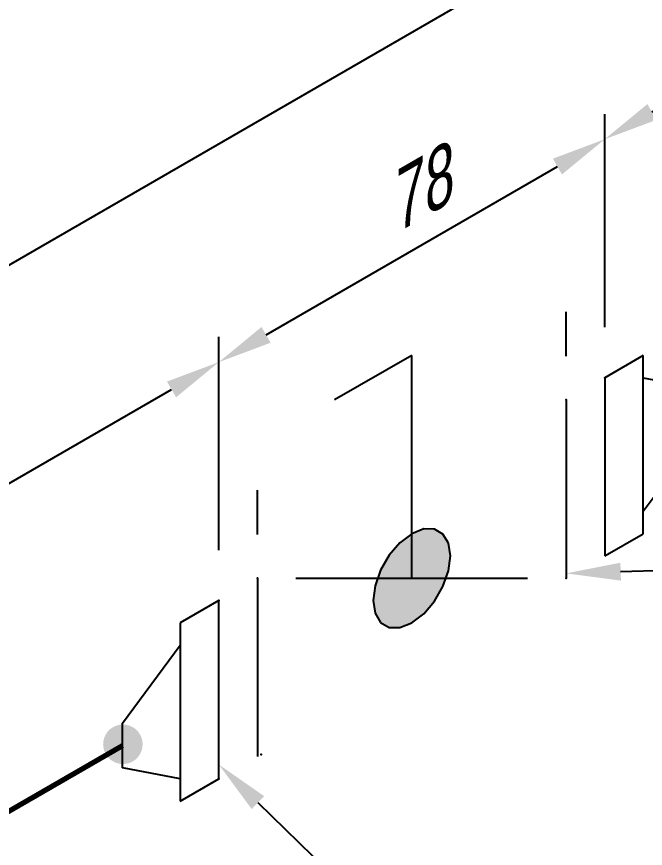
# Model space of a CAD drawing. Header units: millimetres. Extents: x 0 to 594, y 0 to 420.
# Drawn here: x 153.29 to 182.1, y 309.63 to 347.71 of the extents above; entities that cross this region are included whole.
import ezdxf
from ezdxf import colors
from ezdxf.entities.mleader import LeaderData, LeaderLine
from ezdxf.math import Vec2, Vec3

# ---------------------------------------------------------------- set-up
doc = ezdxf.new("R2010")
doc.units = ezdxf.units.MM
doc.header["$LTSCALE"] = 0.25
for name, color, linetype in [('밸브', 4, 'Continuous'), ('용접', 1, 'Continuous'), ('주석', 7, 'Continuous'), ('치수', 1, 'Continuous')]:
    doc.layers.add(name, color=color, linetype=linetype)
doc.layers.add('파이프', color=3, linetype='Continuous', lineweight=70)
doc.styles.add('AdskIsoMetric', font='arial.ttf', dxfattribs={"width": 0.8, "height": 2.5})
doc.styles.add('AdskIsoMetric30', font='arial.ttf', dxfattribs={"width": 0.8, "oblique": 29.99999999969641, "height": 2.5})
doc.styles.get("Standard").update_dxf_attribs({"font": 'arial.ttf'})
doc.dimstyles.new('AdskIsoMetric', dxfattribs={"dimtxt": 2.5, "dimasz": 2.5, "dimexe": 1, "dimexo": 2, "dimgap": 0.8, "dimtad": 1, "dimdec": 0, "dimrnd": 1, "dimzin": 0, "dimdsep": 46, "dimtxsty": 'AdskIsoMetric', "dimcen": 0, "dimclrt": 7, "dimadec": 0, "dimazin": 0, "dimtfac": 1, "dimtdec": 0, "dimtmove": 1, "dimatfit": 3, "dimfxl": 0, "dimfrac": 2, "dimtolj": 1, "dimtzin": 0, "dimarcsym": 0})

# ---------------------------------------------------------------- blocks, each defined once
blk = doc.blocks.new('플랜지WN-1-IsoLeft')
at = {"color": 0, "linetype": 'ByBlock', "lineweight": -2, "extrusion": (0, 0.816496580927726, 0.5773502691896257)}
for p, q in [((0.1988737822087165, 0.08930431353897009), (-0.1546796083845573, -0.1148198316929615)), ((-0.1546796083845574, 0.03827327723098715), (-0.06629126073623892, 0.08930431353897006)), ((-0.06629126073623892, 0.08930431353897006), (0.1546796083845573, 0.06378879538497864)), ((0.2872621298570351, 0.03827327723098715), (0.1988737822087165, 0.08930431353897009)), ((-0.1104854345603981, -0.08930431353897006), (-0.1546796083845574, 0.03827327723098715)), ((-0.06629126073623881, -0.1658508680009444), (0.2872621298570351, 0.03827327723098715)), ((-0.1546796083845573, -0.1148198316929615), (-0.06629126073623881, -0.1658508680009444))]:
    blk.add_line(p, q, dxfattribs=at)
blk = doc.blocks.new('개스킷-1-IsoLeft')
at = {"color": 0, "linetype": 'ByBlock', "lineweight": -2}
for p in [(0.1238409420259958, 0.132624544016526), (0.2209708691207962, 0.07654655446197435), (-0.2209708691207961, -0.07654655446197436), (-0.1325825214724777, -0.1275775907699572)]:
    blk.add_point(p, dxfattribs=at)
blk = doc.blocks.new('버터플라이 밸브-1-IsoLeft')
blk.add_hatch(color=256).paths.add_polyline_path([(-0.08838834764831849, 0.05103103630798288), (-0.0888574796457721, 0.05065823846811118), (-0.08932661164322574, 0.0502854406282395), (-0.08979574364067935, 0.04991264278836779), (-0.09026487563813299, 0.04953984494849611), (-0.0907340076355866, 0.04916704710862442), (-0.09120313963304022, 0.04879424926875273), (-0.09167227163049385, 0.04842145142888103), (-0.09214140362794747, 0.04804865358900934), (-0.0926105356254011, 0.04767585574913764), (-0.09307966762285472, 0.04730305790926596), (-0.09354879962030835, 0.04693026006939428), (-0.09401793161776198, 0.04655746222952258), (-0.09448706361521558, 0.04618466438965088), (-0.09495619561266921, 0.0458118665497792), (-0.09542532761012283, 0.04543906870990751), (-0.09589445960757646, 0.04506627087003582), (-0.09636359160503008, 0.04469347303016413), (-0.09683272360248371, 0.04432067519029243), (-0.09730185559993733, 0.04394787735042074), (-0.09777098759739095, 0.04357507951054905), (-0.09824011959484458, 0.04320228167067736), (-0.09870925159229821, 0.04282948383080566), (-0.09917838358975181, 0.04245668599093397), (-0.09964751558720544, 0.04208388815106228), (-0.1001166475846591, 0.04171109031119059), (-0.1005857795821127, 0.0413382924713189), (-0.1010549115795663, 0.04096549463144721), (-0.1015240435770199, 0.04059269679157551), (-0.1019931755744736, 0.04021989895170382), (-0.1024623075719272, 0.03984710111183212), (-0.1029314395693808, 0.03947430327196044), (-0.1034005715668344, 0.03910150543208874), (-0.1038697035642881, 0.03872870759221705), (-0.1043388355617417, 0.03835590975234536), (-0.1048079675591953, 0.03798311191247367), (-0.1052770995566489, 0.03761031407260199), (-0.1057462315541026, 0.03723751623273029), (-0.1062153635515562, 0.0368647183928586), (-0.1066844955490098, 0.0364919205529869), (-0.1071536275464634, 0.03611912271311521), (-0.1076227595439171, 0.03574632487324352), (-0.1080918915413707, 0.03537352703337183), (-0.1085610235388243, 0.03500072919350014), (-0.1090301555362779, 0.03462793135362845), (-0.1094992875337315, 0.03425513351375675), (-0.1099684195311852, 0.03388233567388506), (-0.1104375515286388, 0.03350953783401336), (-0.1109066835260924, 0.03313673999414168), (-0.111375815523546, 0.03276394215426998), (-0.111375815523546, 0.03276394215427), (-0.111622452810298, 0.03232569200954385), (-0.11186909009705, 0.03188744186481772), (-0.1121157273838019, 0.03144919172009157), (-0.1123623646705539, 0.03101094157536543), (-0.1126090019573058, 0.03057269143063929), (-0.1128556392440578, 0.03013444128591315), (-0.1131022765308098, 0.029696191141187), (-0.1133489138175617, 0.02925794099646086), (-0.1135955511043137, 0.02881969085173472), (-0.1138421883910657, 0.02838144070700858), (-0.1140888256778176, 0.02794319056228244), (-0.1143354629645696, 0.02750494041755629), (-0.1145821002513215, 0.02706669027283016), (-0.1148287375380735, 0.02662844012810401), (-0.1150753748248255, 0.02619018998337786), (-0.1153220121115774, 0.02575193983865172), (-0.1155686493983294, 0.02531368969392558), (-0.1158152866850814, 0.02487543954919944), (-0.1160619239718333, 0.02443718940447329), (-0.1163085612585853, 0.02399893925974715), (-0.1165551985453373, 0.02356068911502101), (-0.1168018358320892, 0.02312243897029487), (-0.1170484731188412, 0.02268418882556873), (-0.1172951104055932, 0.02224593868084259), (-0.1175417476923451, 0.02180768853611644), (-0.1177883849790971, 0.02136943839139031), (-0.1180350222658491, 0.02093118824666415), (-0.118281659552601, 0.02049293810193802), (-0.118528296839353, 0.02005468795721187), (-0.1187749341261049, 0.01961643781248573), (-0.1190215714128569, 0.01917818766775958), (-0.1192682086996089, 0.01873993752303345), (-0.1195148459863608, 0.01830168737830729), (-0.1197614832731128, 0.01786343723358116), (-0.1200081205598648, 0.01742518708885502), (-0.1202547578466167, 0.01698693694412888), (-0.1205013951333687, 0.01654868679940273), (-0.1207480324201207, 0.01611043665467658), (-0.1209946697068726, 0.01567218650995045), (-0.1212413069936246, 0.0152339363652243), (-0.1214879442803765, 0.01479568622049816), (-0.1217345815671285, 0.01435743607577202), (-0.1219812188538805, 0.01391918593104587), (-0.1222278561406324, 0.01348093578631974), (-0.1224744934273844, 0.0130426856415936), (-0.1227211307141364, 0.01260443549686746), (-0.1229677680008883, 0.01216618535214131), (-0.1232144052876403, 0.01172793520741516), (-0.1234610425743923, 0.01128968506268903), (-0.1234610425743923, 0.01128968506268904), (-0.1234610425743923, 0.01082888159074255), (-0.1234610425743923, 0.01036807811879605), (-0.1234610425743923, 0.009907274646849573), (-0.1234610425743923, 0.00944647117490308), (-0.1234610425743923, 0.00898566770295658), (-0.1234610425743923, 0.00852486423101008), (-0.1234610425743923, 0.008064060759063588), (-0.1234610425743922, 0.007603257287117097), (-0.1234610425743923, 0.007142453815170614), (-0.1234610425743923, 0.006681650343224121), (-0.1234610425743923, 0.006220846871277628), (-0.1234610425743923, 0.005760043399331137), (-0.1234610425743923, 0.005299239927384644), (-0.1234610425743923, 0.004838436455438154), (-0.1234610425743923, 0.004377632983491662), (-0.1234610425743923, 0.003916829511545168), (-0.1234610425743923, 0.003456026039598676), (-0.1234610425743923, 0.002995222567652182), (-0.1234610425743922, 0.002534419095705692), (-0.1234610425743922, 0.0020736156237592), (-0.1234610425743923, 0.001612812151812696), (-0.1234610425743923, 0.001152008679866202), (-0.1234610425743923, 0.0006912052079197094), (-0.1234610425743923, 0.0002304017359732265), (-0.1234610425743922, -0.0002304017359732666), (-0.1234610425743922, -0.0006912052079197596), (-0.1234610425743922, -0.001152008679866253), (-0.1234610425743923, -0.001612812151812736), (-0.1234610425743923, -0.002073615623759229), (-0.1234610425743923, -0.002534419095705722), (-0.1234610425743923, -0.002995222567652215), (-0.1234610425743922, -0.003456026039598719), (-0.1234610425743923, -0.003916829511545212), (-0.1234610425743923, -0.004377632983491705), (-0.1234610425743922, -0.004838436455438198), (-0.1234610425743922, -0.005299239927384678), (-0.1234610425743922, -0.005760043399331171), (-0.1234610425743923, -0.006220846871277664), (-0.1234610425743922, -0.006681650343224156), (-0.1234610425743922, -0.00714245381517065), (-0.1234610425743922, -0.007603257287117143), (-0.1234610425743923, -0.00806406075906364), (-0.1234610425743923, -0.008524864231010133), (-0.1234610425743922, -0.008985667702956616), (-0.1234610425743923, -0.009446471174903116), (-0.1234610425743923, -0.00990727464684961), (-0.1234610425743922, -0.0103680781187961), (-0.1234610425743922, -0.0108288815907426), (-0.1234610425743923, -0.01128968506268908), (-0.1234610425743922, -0.01128968506268907), (-0.1232144052876403, -0.01172793520741521), (-0.1229677680008883, -0.01216618535214136), (-0.1227211307141363, -0.01260443549686749), (-0.1224744934273844, -0.01304268564159364), (-0.1222278561406324, -0.01348093578631978), (-0.1219812188538805, -0.01391918593104592), (-0.1217345815671285, -0.01435743607577207), (-0.1214879442803765, -0.0147956862204982), (-0.1212413069936246, -0.01523393636522435), (-0.1209946697068726, -0.0156721865099505), (-0.1207480324201206, -0.01611043665467663), (-0.1205013951333687, -0.01654868679940278), (-0.1202547578466167, -0.01698693694412892), (-0.1200081205598648, -0.01742518708885506), (-0.1197614832731128, -0.01786343723358121), (-0.1195148459863608, -0.01830168737830734), (-0.1192682086996089, -0.01873993752303349), (-0.1190215714128569, -0.01917818766775963), (-0.1187749341261049, -0.01961643781248577), (-0.118528296839353, -0.02005468795721192), (-0.118281659552601, -0.02049293810193806), (-0.118035022265849, -0.02093118824666419), (-0.1177883849790971, -0.02136943839139034), (-0.1175417476923451, -0.02180768853611649), (-0.1172951104055931, -0.02224593868084263), (-0.1170484731188412, -0.02268418882556877), (-0.1168018358320892, -0.02312243897029491), (-0.1165551985453372, -0.02356068911502105), (-0.1163085612585853, -0.0239989392597472), (-0.1160619239718333, -0.02443718940447334), (-0.1158152866850813, -0.02487543954919949), (-0.1155686493983294, -0.02531368969392563), (-0.1153220121115774, -0.02575193983865177), (-0.1150753748248255, -0.02619018998337791), (-0.1148287375380735, -0.02662844012810405), (-0.1145821002513215, -0.0270666902728302), (-0.1143354629645696, -0.02750494041755635), (-0.1140888256778176, -0.02794319056228248), (-0.1138421883910656, -0.02838144070700863), (-0.1135955511043137, -0.02881969085173476), (-0.1133489138175617, -0.0292579409964609), (-0.1131022765308097, -0.02969619114118706), (-0.1128556392440578, -0.03013444128591319), (-0.1126090019573058, -0.03057269143063933), (-0.1123623646705538, -0.03101094157536548), (-0.1121157273838019, -0.03144919172009161), (-0.1118690900970499, -0.03188744186481776), (-0.111622452810298, -0.03232569200954391), (-0.111375815523546, -0.03276394215427005), (-0.111375815523546, -0.03276394215427003), (-0.1109066835260924, -0.03313673999414173), (-0.1104375515286388, -0.03350953783401341), (-0.1099684195311851, -0.0338823356738851), (-0.1094992875337315, -0.03425513351375679), (-0.1090301555362779, -0.03462793135362849), (-0.1085610235388243, -0.03500072919350017), (-0.1080918915413706, -0.03537352703337186), (-0.107622759543917, -0.03574632487324356), (-0.1071536275464634, -0.03611912271311525), (-0.1066844955490098, -0.03649192055298695), (-0.1062153635515561, -0.03686471839285864), (-0.1057462315541025, -0.03723751623273033), (-0.1052770995566489, -0.03761031407260201), (-0.1048079675591953, -0.03798311191247371), (-0.1043388355617416, -0.03835590975234539), (-0.103869703564288, -0.0387287075922171), (-0.1034005715668344, -0.03910150543208878), (-0.1029314395693808, -0.03947430327196047), (-0.1024623075719271, -0.03984710111183216), (-0.1019931755744735, -0.04021989895170386), (-0.1015240435770199, -0.04059269679157555), (-0.1010549115795663, -0.04096549463144724), (-0.1005857795821126, -0.04133829247131893), (-0.100116647584659, -0.04171109031119062), (-0.09964751558720542, -0.04208388815106232), (-0.0991783835897518, -0.04245668599093401), (-0.09870925159229815, -0.0428294838308057), (-0.09824011959484455, -0.0432022816706774), (-0.09777098759739092, -0.04357507951054908), (-0.09730185559993729, -0.04394787735042077), (-0.09683272360248368, -0.04432067519029247), (-0.09636359160503004, -0.04469347303016415), (-0.09589445960757642, -0.04506627087003585), (-0.09542532761012279, -0.04543906870990753), (-0.09495619561266919, -0.04581186654977923), (-0.09448706361521556, -0.04618466438965092), (-0.09401793161776194, -0.04655746222952261), (-0.09354879962030829, -0.0469302600693943), (-0.09307966762285469, -0.04730305790926601), (-0.09261053562540106, -0.04767585574913769), (-0.09214140362794743, -0.04804865358900938), (-0.09167227163049381, -0.04842145142888107), (-0.09120313963304019, -0.04879424926875277), (-0.09073400763558656, -0.04916704710862446), (-0.09026487563813294, -0.04953984494849616), (-0.08979574364067931, -0.04991264278836784), (-0.0893266116432257, -0.05028544062823953), (-0.08885747964577205, -0.05065823846811122), (-0.08838834764831843, -0.05103103630798291), (-0.08838834764831845, -0.05103103630798289), (-0.08774264284870875, -0.05130188979299821), (-0.08709693804909906, -0.05157274327801353), (-0.08645123324948936, -0.05184359676302884), (-0.08580552844987968, -0.05211445024804417), (-0.08515982365026997, -0.05238530373305948), (-0.08451411885066028, -0.0526561572180748), (-0.08386841405105058, -0.05292701070309012), (-0.08322270925144089, -0.05319786418810542), (-0.08257700445183119, -0.05346871767312074), (-0.08193129965222148, -0.05373957115813606), (-0.0812855948526118, -0.05401042464315138), (-0.0806398900530021, -0.05428127812816668), (-0.07999418525339241, -0.05455213161318201), (-0.0793484804537827, -0.05482298509819732), (-0.07870277565417301, -0.05509383858321264), (-0.07805707085456332, -0.05536469206822795), (-0.0774113660549536, -0.05563554555324327), (-0.07676566125534393, -0.0559063990382586), (-0.07611995645573423, -0.05617725252327391), (-0.07547425165612454, -0.05644810600828923), (-0.07482854685651484, -0.05671895949330454), (-0.07418284205690513, -0.05698981297831986), (-0.07353713725729544, -0.05726066646333518), (-0.07289143245768574, -0.05753151994835048), (-0.07224572765807605, -0.05780237343336581), (-0.07160002285846635, -0.05807322691838113), (-0.07095431805885666, -0.05834408040339644), (-0.07030861325924695, -0.05861493388841175), (-0.06966290845963725, -0.05888578737342708), (-0.06901720366002756, -0.05915664085844239), (-0.06837149886041786, -0.0594274943434577), (-0.06772579406080817, -0.05969834782847303), (-0.06708008926119849, -0.05996920131348835), (-0.06643438446158878, -0.06024005479850366), (-0.06578867966197909, -0.06051090828351897), (-0.06514297486236938, -0.06078176176853429), (-0.06449727006275968, -0.06105261525354961), (-0.06385156526314999, -0.06132346873856492), (-0.06320586046354029, -0.06159432222358024), (-0.0625601556639306, -0.06186517570859555), (-0.0619144508643209, -0.06213602919361087), (-0.0612687460647112, -0.06240688267862618), (-0.06062304126510151, -0.0626777361636415), (-0.05997733646549182, -0.06294858964865682), (-0.05933163166588212, -0.06321944313367214), (-0.05868592686627243, -0.06349029661868746), (-0.05804022206666273, -0.06376115010370277), (-0.05739451726705302, -0.06403200358871809), (-0.05674881246744334, -0.06430285707373341), (-0.05674881246744336, -0.0643028570737334), (-0.05598974095035326, -0.06444525317763183), (-0.05523066943326317, -0.06458764928153028), (-0.05447159791617308, -0.06473004538542873), (-0.05371252639908299, -0.06487244148932718), (-0.05295345488199289, -0.06501483759322561), (-0.0521943833649028, -0.06515723369712406), (-0.05143531184781271, -0.06529962980102251), (-0.05067624033072261, -0.06544202590492094), (-0.04991716881363252, -0.06558442200881939), (-0.04915809729654243, -0.06572681811271784), (-0.04839902577945234, -0.06586921421661629), (-0.04763995426236226, -0.06601161032051474), (-0.04688088274527216, -0.06615400642441319), (-0.04612181122818207, -0.06629640252831162), (-0.04536273971109198, -0.06643879863221007), (-0.04460366819400188, -0.06658119473610852), (-0.04384459667691178, -0.06672359084000695), (-0.0430855251598217, -0.0668659869439054), (-0.0423264536427316, -0.06700838304780385), (-0.0415673821256415, -0.0671507791517023), (-0.04080831060855142, -0.06729317525560075), (-0.04004923909146132, -0.06743557135949918), (-0.03929016757437123, -0.06757796746339763), (-0.03853109605728113, -0.06772036356729608), (-0.03777202454019104, -0.06786275967119453), (-0.03701295302310095, -0.06800515577509297), (-0.03625388150601086, -0.06814755187899141), (-0.03549480998892077, -0.06828994798288986), (-0.03473573847183067, -0.0684323440867883), (-0.03397666695474059, -0.06857474019068675), (-0.03321759543765049, -0.0687171362945852), (-0.03245852392056039, -0.06885953239848364), (-0.0316994524034703, -0.06900192850238208), (-0.03094038088638021, -0.06914432460628053), (-0.03018130936929012, -0.06928672071017898), (-0.02942223785220003, -0.06942911681407743), (-0.02866316633510993, -0.06957151291797586), (-0.02790409481801984, -0.06971390902187431), (-0.02714502330092974, -0.06985630512577276), (-0.02638595178383965, -0.0699987012296712), (-0.02562688026674956, -0.07014109733356964), (-0.02486780874965947, -0.07028349343746809), (-0.02410873723256939, -0.07042588954136653), (-0.02334966571547928, -0.07056828564526499), (-0.02259059419838919, -0.07071068174916344), (-0.02183152268129911, -0.07085307785306187), (-0.02107245116420901, -0.07099547395696032), (-0.02031337964711892, -0.07113787006085877), (-0.01955430813002883, -0.07128026616475722), (-0.01955430813002886, -0.07128026616475722), (-0.01875617310431339, -0.07128026616475722), (-0.01795803807859792, -0.07128026616475722), (-0.01715990305288247, -0.07128026616475722), (-0.016361768027167, -0.07128026616475722), (-0.01556363300145153, -0.07128026616475722), (-0.01476549797573606, -0.07128026616475722), (-0.0139673629500206, -0.07128026616475722), (-0.01316922792430515, -0.07128026616475722), (-0.01237109289858968, -0.07128026616475722), (-0.01157295787287421, -0.07128026616475722), (-0.01077482284715874, -0.07128026616475722), (-0.00997668782144329, -0.07128026616475722), (-0.00917855279572783, -0.07128026616475722), (-0.00838041777001236, -0.07128026616475722), (-0.007582282744296898, -0.07128026616475722), (-0.006784147718581428, -0.07128026616475722), (-0.005986012692865958, -0.07128026616475722), (-0.005187877667150499, -0.0712802661647572), (-0.004389742641435046, -0.07128026616475722), (-0.003591607615719576, -0.07128026616475722), (-0.002793472590004106, -0.07128026616475722), (-0.00199533756428864, -0.07128026616475722), (-0.001197202538573174, -0.07128026616475722), (-0.0003990675128577141, -0.07128026616475722), (0.0003990675128577453, -0.07128026616475722), (0.001197202538573208, -0.07128026616475722), (0.001995337564288678, -0.07128026616475722), (0.002793472590004148, -0.07128026616475722), (0.003591607615719618, -0.07128026616475722), (0.00438974264143507, -0.0712802661647572), (0.00518787766715054, -0.0712802661647572), (0.005986012692866, -0.07128026616475722), (0.006784147718581466, -0.07128026616475722), (0.007582282744296932, -0.07128026616475722), (0.008380417770012402, -0.07128026616475722), (0.009178552795727858, -0.07128026616475722), (0.009976687821443328, -0.07128026616475722), (0.01077482284715878, -0.07128026616475722), (0.01157295787287425, -0.07128026616475722), (0.01237109289858972, -0.07128026616475722), (0.01316922792430519, -0.07128026616475722), (0.01396736295002066, -0.07128026616475722), (0.01476549797573611, -0.0712802661647572), (0.01556363300145157, -0.07128026616475722), (0.01636176802716704, -0.07128026616475722), (0.01715990305288251, -0.07128026616475722), (0.01795803807859798, -0.07128026616475722), (0.01875617310431344, -0.07128026616475722), (0.01955430813002889, -0.07128026616475722), (0.01955430813002888, -0.0712802661647572), (0.02031337964711897, -0.07113787006085875), (0.02107245116420906, -0.07099547395696032), (0.02183152268129915, -0.07085307785306187), (0.02259059419838924, -0.07071068174916342), (0.02334966571547934, -0.07056828564526497), (0.02410873723256943, -0.07042588954136653), (0.02486780874965953, -0.07028349343746809), (0.02562688026674962, -0.07014109733356964), (0.02638595178383971, -0.0699987012296712), (0.0271450233009298, -0.06985630512577276), (0.02790409481801989, -0.06971390902187431), (0.02866316633510999, -0.06957151291797585), (0.02942223785220008, -0.06942911681407742), (0.03018130936929017, -0.06928672071017897), (0.03094038088638026, -0.06914432460628052), (0.03169945240347035, -0.06900192850238207), (0.03245852392056044, -0.06885953239848364), (0.03321759543765055, -0.06871713629458519), (0.03397666695474064, -0.06857474019068674), (0.03473573847183073, -0.0684323440867883), (0.03549480998892082, -0.06828994798288986), (0.03625388150601091, -0.06814755187899141), (0.037012953023101, -0.06800515577509296), (0.0377720245401911, -0.06786275967119451), (0.03853109605728119, -0.06772036356729608), (0.03929016757437128, -0.06757796746339761), (0.04004923909146137, -0.06743557135949918), (0.04080831060855147, -0.06729317525560072), (0.04156738212564157, -0.06715077915170228), (0.04232645364273166, -0.06700838304780384), (0.04308552515982175, -0.06686598694390539), (0.04384459667691184, -0.06672359084000695), (0.04460366819400193, -0.0665811947361085), (0.04536273971109202, -0.06643879863221006), (0.04612181122818212, -0.06629640252831161), (0.04688088274527221, -0.06615400642441316), (0.04763995426236231, -0.06601161032051472), (0.0483990257794524, -0.06586921421661628), (0.04915809729654249, -0.06572681811271783), (0.04991716881363259, -0.06558442200881938), (0.05067624033072268, -0.06544202590492094), (0.05143531184781277, -0.0652996298010225), (0.05219438336490286, -0.06515723369712405), (0.05295345488199295, -0.0650148375932256), (0.05371252639908303, -0.06487244148932715), (0.05447159791617313, -0.0647300453854287), (0.05523066943326323, -0.06458764928153027), (0.05598974095035333, -0.06444525317763182), (0.05674881246744341, -0.06430285707373337), (0.05674881246744339, -0.06430285707373339), (0.05739451726705309, -0.06403200358871806), (0.05804022206666277, -0.06376115010370276), (0.05868592686627248, -0.06349029661868744), (0.05933163166588216, -0.06321944313367212), (0.05997733646549187, -0.0629485896486568), (0.06062304126510155, -0.06267773616364149), (0.06126874606471126, -0.06240688267862617), (0.06191445086432094, -0.06213602919361084), (0.06256015566393064, -0.06186517570859553), (0.06320586046354035, -0.06159432222358023), (0.06385156526315004, -0.0613234687385649), (0.06449727006275974, -0.06105261525354959), (0.06514297486236942, -0.06078176176853427), (0.06578867966197913, -0.06051090828351896), (0.06643438446158882, -0.06024005479850364), (0.06708008926119852, -0.05996920131348833), (0.06772579406080823, -0.05969834782847301), (0.06837149886041792, -0.05942749434345769), (0.06901720366002762, -0.05915664085844237), (0.0696629084596373, -0.05888578737342706), (0.070308613259247, -0.05861493388841173), (0.0709543180588567, -0.05834408040339642), (0.0716000228584664, -0.05807322691838111), (0.0722457276580761, -0.05780237343336579), (0.07289143245768578, -0.05753151994835046), (0.07353713725729549, -0.05726066646333516), (0.07418284205690517, -0.05698981297831984), (0.07482854685651488, -0.05671895949330453), (0.07547425165612458, -0.05644810600828921), (0.07611995645573427, -0.05617725252327389), (0.07676566125534397, -0.05590639903825858), (0.07741136605495366, -0.05563554555324326), (0.07805707085456337, -0.05536469206822794), (0.07870277565417305, -0.05509383858321263), (0.07934848045378276, -0.05482298509819731), (0.07999418525339244, -0.05455213161318198), (0.08063989005300215, -0.05428127812816668), (0.08128559485261184, -0.05401042464315136), (0.08193129965222154, -0.05373957115813605), (0.08257700445183125, -0.05346871767312072), (0.08322270925144093, -0.05319786418810541), (0.08386841405105064, -0.0529270107030901), (0.08451411885066032, -0.05265615721807478), (0.08515982365027003, -0.05238530373305945), (0.08580552844987971, -0.05211445024804414), (0.08645123324948942, -0.05184359676302883), (0.08709693804909911, -0.05157274327801351), (0.08774264284870881, -0.05130188979299819), (0.08838834764831849, -0.05103103630798286), (0.08838834764831847, -0.05103103630798289), (0.08885747964577209, -0.0506582384681112), (0.08932661164322572, -0.0502854406282395), (0.08979574364067934, -0.04991264278836781), (0.09026487563813297, -0.04953984494849612), (0.09073400763558659, -0.04916704710862442), (0.09120313963304022, -0.04879424926875274), (0.09167227163049382, -0.04842145142888105), (0.09214140362794745, -0.04804865358900935), (0.09261053562540109, -0.04767585574913766), (0.0930796676228547, -0.04730305790926596), (0.09354879962030833, -0.04693026006939429), (0.09401793161776195, -0.04655746222952259), (0.09448706361521558, -0.0461846643896509), (0.0949561956126692, -0.0458118665497792), (0.09542532761012283, -0.04543906870990752), (0.09589445960757645, -0.04506627087003583), (0.09636359160503008, -0.04469347303016413), (0.0968327236024837, -0.04432067519029244), (0.09730185559993731, -0.04394787735042074), (0.09777098759739095, -0.04357507951054905), (0.09824011959484458, -0.04320228167067737), (0.09870925159229818, -0.04282948383080566), (0.09917838358975181, -0.04245668599093398), (0.09964751558720544, -0.04208388815106229), (0.1001166475846591, -0.04171109031119061), (0.1005857795821127, -0.0413382924713189), (0.1010549115795663, -0.04096549463144722), (0.1015240435770199, -0.04059269679157552), (0.1019931755744736, -0.04021989895170383), (0.1024623075719272, -0.03984710111183214), (0.1029314395693808, -0.03947430327196044), (0.1034005715668344, -0.03910150543208875), (0.1038697035642881, -0.03872870759221707), (0.1043388355617417, -0.03835590975234537), (0.1048079675591953, -0.03798311191247368), (0.1052770995566489, -0.03761031407260199), (0.1057462315541026, -0.0372375162327303), (0.1062153635515562, -0.0368647183928586), (0.1066844955490098, -0.03649192055298692), (0.1071536275464634, -0.03611912271311522), (0.1076227595439171, -0.03574632487324353), (0.1080918915413707, -0.03537352703337185), (0.1085610235388243, -0.03500072919350015), (0.1090301555362779, -0.03462793135362846), (0.1094992875337315, -0.03425513351375677), (0.1099684195311852, -0.03388233567388507), (0.1104375515286388, -0.03350953783401338), (0.1109066835260924, -0.03313673999414169), (0.111375815523546, -0.03276394215426999), (0.111375815523546, -0.03276394215427001), (0.111622452810298, -0.03232569200954387), (0.11186909009705, -0.03188744186481773), (0.1121157273838019, -0.03144919172009158), (0.1123623646705539, -0.03101094157536544), (0.1126090019573058, -0.0305726914306393), (0.1128556392440578, -0.03013444128591316), (0.1131022765308098, -0.02969619114118701), (0.1133489138175617, -0.02925794099646086), (0.1135955511043137, -0.02881969085173473), (0.1138421883910657, -0.02838144070700859), (0.1140888256778176, -0.02794319056228245), (0.1143354629645696, -0.0275049404175563), (0.1145821002513216, -0.02706669027283016), (0.1148287375380735, -0.02662844012810402), (0.1150753748248255, -0.02619018998337788), (0.1153220121115774, -0.02575193983865174), (0.1155686493983294, -0.02531368969392559), (0.1158152866850814, -0.02487543954919946), (0.1160619239718333, -0.0244371894044733), (0.1163085612585853, -0.02399893925974716), (0.1165551985453373, -0.02356068911502102), (0.1168018358320892, -0.02312243897029488), (0.1170484731188412, -0.02268418882556874), (0.1172951104055932, -0.0222459386808426), (0.1175417476923451, -0.02180768853611646), (0.1177883849790971, -0.02136943839139031), (0.1180350222658491, -0.02093118824666417), (0.118281659552601, -0.02049293810193802), (0.118528296839353, -0.02005468795721188), (0.1187749341261049, -0.01961643781248574), (0.1190215714128569, -0.0191781876677596), (0.1192682086996089, -0.01873993752303346), (0.1195148459863608, -0.01830168737830731), (0.1197614832731128, -0.01786343723358117), (0.1200081205598648, -0.01742518708885503), (0.1202547578466167, -0.01698693694412889), (0.1205013951333687, -0.01654868679940275), (0.1207480324201206, -0.0161104366546766), (0.1209946697068726, -0.01567218650995045), (0.1212413069936246, -0.01523393636522431), (0.1214879442803766, -0.01479568622049817), (0.1217345815671285, -0.01435743607577203), (0.1219812188538805, -0.01391918593104589), (0.1222278561406324, -0.01348093578631975), (0.1224744934273844, -0.0130426856415936), (0.1227211307141364, -0.01260443549686746), (0.1229677680008883, -0.01216618535214132), (0.1232144052876403, -0.01172793520741518), (0.1234610425743922, -0.01128968506268903), (0.1234610425743923, -0.01128968506268906), (0.1234610425743923, -0.01082888159074257), (0.1234610425743923, -0.01036807811879607), (0.1234610425743923, -0.00990727464684958), (0.1234610425743923, -0.009446471174903086), (0.1234610425743923, -0.008985667702956586), (0.1234610425743923, -0.008524864231010093), (0.1234610425743923, -0.0080640607590636), (0.1234610425743923, -0.007603257287117116), (0.1234610425743923, -0.007142453815170623), (0.1234610425743923, -0.006681650343224127), (0.1234610425743923, -0.006220846871277634), (0.1234610425743923, -0.005760043399331141), (0.1234610425743922, -0.005299239927384658), (0.1234610425743923, -0.004838436455438164), (0.1234610425743923, -0.004377632983491671), (0.1234610425743923, -0.003916829511545178), (0.1234610425743923, -0.003456026039598689), (0.1234610425743923, -0.002995222567652192), (0.1234610425743922, -0.002534419095705699), (0.1234610425743922, -0.002073615623759206), (0.1234610425743923, -0.001612812151812719), (0.1234610425743923, -0.001152008679866226), (0.1234610425743923, -0.0006912052079197332), (0.1234610425743923, -0.0002304017359732367), (0.1234610425743923, 0.0002304017359732462), (0.1234610425743922, 0.0006912052079197392), (0.1234610425743922, 0.001152008679866232), (0.1234610425743922, 0.001612812151812725), (0.1234610425743923, 0.002073615623759219), (0.1234610425743922, 0.002534419095705709), (0.1234610425743923, 0.002995222567652205), (0.1234610425743922, 0.003456026039598698), (0.1234610425743922, 0.003916829511545192), (0.1234610425743922, 0.004377632983491691), (0.1234610425743923, 0.004838436455438185), (0.1234610425743923, 0.005299239927384678), (0.1234610425743923, 0.005760043399331172), (0.1234610425743923, 0.006220846871277657), (0.1234610425743922, 0.00668165034322415), (0.1234610425743922, 0.007142453815170644), (0.1234610425743922, 0.007603257287117137), (0.1234610425743923, 0.00806406075906363), (0.1234610425743922, 0.00852486423101012), (0.1234610425743922, 0.008985667702956605), (0.1234610425743923, 0.009446471174903107), (0.1234610425743923, 0.009907274646849595), (0.1234610425743923, 0.0103680781187961), (0.1234610425743923, 0.01082888159074259), (0.1234610425743922, 0.01128968506268907), (0.1234610425743922, 0.01128968506268906), (0.1232144052876403, 0.0117279352074152), (0.1229677680008883, 0.01216618535214134), (0.1227211307141363, 0.01260443549686749), (0.1224744934273844, 0.01304268564159363), (0.1222278561406324, 0.01348093578631977), (0.1219812188538805, 0.01391918593104592), (0.1217345815671285, 0.01435743607577206), (0.1214879442803765, 0.01479568622049821), (0.1212413069936246, 0.01523393636522434), (0.1209946697068726, 0.01567218650995048), (0.1207480324201206, 0.01611043665467662), (0.1205013951333687, 0.01654868679940277), (0.1202547578466167, 0.0169869369441289), (0.1200081205598647, 0.01742518708885505), (0.1197614832731128, 0.0178634372335812), (0.1195148459863608, 0.01830168737830733), (0.1192682086996089, 0.01873993752303348), (0.1190215714128569, 0.01917818766775963), (0.1187749341261049, 0.01961643781248577), (0.118528296839353, 0.02005468795721191), (0.118281659552601, 0.02049293810193805), (0.118035022265849, 0.02093118824666419), (0.1177883849790971, 0.02136943839139033), (0.1175417476923451, 0.02180768853611648), (0.1172951104055931, 0.02224593868084263), (0.1170484731188412, 0.02268418882556877), (0.1168018358320892, 0.0231224389702949), (0.1165551985453372, 0.02356068911502104), (0.1163085612585853, 0.02399893925974719), (0.1160619239718333, 0.02443718940447333), (0.1158152866850814, 0.02487543954919948), (0.1155686493983294, 0.02531368969392562), (0.1153220121115774, 0.02575193983865176), (0.1150753748248255, 0.0261901899833779), (0.1148287375380735, 0.02662844012810404), (0.1145821002513215, 0.02706669027283019), (0.1143354629645696, 0.02750494041755634), (0.1140888256778176, 0.02794319056228247), (0.1138421883910656, 0.02838144070700862), (0.1135955511043137, 0.02881969085173476), (0.1133489138175617, 0.0292579409964609), (0.1131022765308097, 0.02969619114118704), (0.1128556392440578, 0.03013444128591319), (0.1126090019573058, 0.03057269143063933), (0.1123623646705539, 0.03101094157536547), (0.1121157273838019, 0.03144919172009161), (0.1118690900970499, 0.03188744186481776), (0.111622452810298, 0.03232569200954391), (0.111375815523546, 0.03276394215427004), (0.111375815523546, 0.03276394215427002), (0.1109066835260924, 0.03313673999414173), (0.1104375515286388, 0.03350953783401341), (0.1099684195311851, 0.0338823356738851), (0.1094992875337315, 0.03425513351375679), (0.1090301555362779, 0.03462793135362849), (0.1085610235388243, 0.03500072919350017), (0.1080918915413706, 0.03537352703337186), (0.107622759543917, 0.03574632487324356), (0.1071536275464634, 0.03611912271311525), (0.1066844955490098, 0.03649192055298695), (0.1062153635515561, 0.03686471839285863), (0.1057462315541025, 0.03723751623273032), (0.1052770995566489, 0.03761031407260201), (0.1048079675591953, 0.0379831119124737), (0.1043388355617417, 0.03835590975234539), (0.103869703564288, 0.03872870759221708), (0.1034005715668344, 0.03910150543208877), (0.1029314395693808, 0.03947430327196047), (0.1024623075719272, 0.03984710111183216), (0.1019931755744735, 0.04021989895170385), (0.1015240435770199, 0.04059269679157554), (0.1010549115795663, 0.04096549463144723), (0.1005857795821127, 0.04133829247131893), (0.100116647584659, 0.04171109031119062), (0.09964751558720542, 0.04208388815106232), (0.0991783835897518, 0.042456685990934), (0.09870925159229818, 0.04282948383080569), (0.09824011959484455, 0.04320228167067738), (0.09777098759739092, 0.04357507951054907), (0.09730185559993729, 0.04394787735042077), (0.09683272360248368, 0.04432067519029247), (0.09636359160503005, 0.04469347303016415), (0.09589445960757643, 0.04506627087003584), (0.09542532761012282, 0.04543906870990753), (0.09495619561266919, 0.04581186654977923), (0.09448706361521556, 0.04618466438965092), (0.09401793161776195, 0.0465574622295226), (0.09354879962030832, 0.0469302600693943), (0.09307966762285469, 0.04730305790926599), (0.09261053562540109, 0.04767585574913769), (0.09214140362794743, 0.04804865358900937), (0.09167227163049382, 0.04842145142888107), (0.09120313963304019, 0.04879424926875275), (0.09073400763558657, 0.04916704710862445), (0.09026487563813296, 0.04953984494849616), (0.08979574364067933, 0.04991264278836783), (0.0893266116432257, 0.05028544062823952), (0.08885747964577208, 0.05065823846811122), (0.08838834764831843, 0.0510310363079829), (0.08838834764831846, 0.05103103630798289), (0.08774264284870877, 0.0513018897929982), (0.08709693804909907, 0.05157274327801353), (0.08645123324948938, 0.05184359676302884), (0.08580552844987968, 0.05211445024804415), (0.08515982365026999, 0.05238530373305947), (0.08451411885066029, 0.05265615721807479), (0.0838684140510506, 0.05292701070309011), (0.0832227092514409, 0.05319786418810542), (0.0825770044518312, 0.05346871767312073), (0.08193129965222151, 0.05373957115813605), (0.0812855948526118, 0.05401042464315137), (0.08063989005300212, 0.05428127812816669), (0.07999418525339241, 0.05455213161318201), (0.07934848045378272, 0.05482298509819732), (0.07870277565417302, 0.05509383858321264), (0.07805707085456332, 0.05536469206822794), (0.07741136605495362, 0.05563554555324327), (0.07676566125534393, 0.05590639903825859), (0.07611995645573424, 0.0561772525232739), (0.07547425165612454, 0.05644810600828922), (0.07482854685651484, 0.05671895949330454), (0.07418284205690515, 0.05698981297831985), (0.07353713725729547, 0.05726066646333516), (0.07289143245768576, 0.05753151994835048), (0.07224572765807606, 0.0578023734333658), (0.07160002285846637, 0.05807322691838112), (0.07095431805885667, 0.05834408040339644), (0.07030861325924696, 0.05861493388841175), (0.06966290845963727, 0.05888578737342706), (0.06901720366002757, 0.05915664085844238), (0.06837149886041788, 0.0594274943434577), (0.06772579406080818, 0.05969834782847301), (0.06708008926119849, 0.05996920131348833), (0.0664343844615888, 0.06024005479850365), (0.0657886796619791, 0.06051090828351896), (0.06514297486236939, 0.06078176176853428), (0.06449727006275971, 0.0610526152535496), (0.06385156526315, 0.06132346873856492), (0.06320586046354032, 0.06159432222358023), (0.06256015566393061, 0.06186517570859555), (0.06191445086432092, 0.06213602919361087), (0.06126874606471121, 0.06240688267862618), (0.06062304126510151, 0.0626777361636415), (0.05997733646549182, 0.06294858964865681), (0.05933163166588212, 0.06321944313367213), (0.05868592686627244, 0.06349029661868745), (0.05804022206666273, 0.06376115010370276), (0.05739451726705304, 0.06403200358871808), (0.05674881246744335, 0.0643028570737334), (0.05674881246744336, 0.06430285707373339), (0.05598974095035328, 0.06444525317763183), (0.05523066943326319, 0.06458764928153027), (0.05447159791617309, 0.06473004538542873), (0.053712526399083, 0.06487244148932717), (0.05295345488199291, 0.06501483759322561), (0.05219438336490281, 0.06515723369712406), (0.05143531184781272, 0.0652996298010225), (0.05067624033072263, 0.06544202590492096), (0.04991716881363253, 0.06558442200881939), (0.04915809729654245, 0.06572681811271784), (0.04839902577945236, 0.06586921421661628), (0.04763995426236226, 0.06601161032051472), (0.04688088274527217, 0.06615400642441319), (0.04612181122818208, 0.06629640252831162), (0.04536273971109199, 0.06643879863221007), (0.0446036681940019, 0.06658119473610852), (0.0438445966769118, 0.06672359084000695), (0.04308552515982171, 0.0668659869439054), (0.04232645364273161, 0.06700838304780385), (0.04156738212564152, 0.0671507791517023), (0.04080831060855143, 0.06729317525560073), (0.04004923909146134, 0.06743557135949918), (0.03929016757437125, 0.06757796746339763), (0.03853109605728115, 0.06772036356729608), (0.03777202454019106, 0.06786275967119453), (0.03701295302310097, 0.06800515577509297), (0.03625388150601087, 0.06814755187899141), (0.03549480998892078, 0.06828994798288986), (0.03473573847183069, 0.0684323440867883), (0.03397666695474059, 0.06857474019068674), (0.03321759543765051, 0.06871713629458519), (0.03245852392056041, 0.06885953239848364), (0.03169945240347032, 0.06900192850238208), (0.03094038088638023, 0.06914432460628053), (0.03018130936929014, 0.06928672071017897), (0.02942223785220004, 0.06942911681407743), (0.02866316633510996, 0.06957151291797586), (0.02790409481801985, 0.06971390902187431), (0.02714502330092976, 0.06985630512577276), (0.02638595178383967, 0.0699987012296712), (0.02562688026674958, 0.07014109733356964), (0.02486780874965949, 0.07028349343746809), (0.02410873723256939, 0.07042588954136654), (0.02334966571547931, 0.07056828564526497), (0.02259059419838921, 0.07071068174916344), (0.02183152268129911, 0.07085307785306187), (0.02107245116420902, 0.07099547395696032), (0.02031337964711892, 0.07113787006085877), (0.01955430813002884, 0.0712802661647572), (0.01955430813002887, 0.07128026616475722), (0.01875617310431341, 0.07128026616475722), (0.01795803807859794, 0.07128026616475722), (0.01715990305288249, 0.07128026616475722), (0.01636176802716702, 0.07128026616475722), (0.01556363300145155, 0.07128026616475722), (0.01476549797573608, 0.07128026616475722), (0.01396736295002062, 0.07128026616475722), (0.01316922792430516, 0.07128026616475722), (0.0123710928985897, 0.07128026616475722), (0.01157295787287423, 0.07128026616475722), (0.01077482284715876, 0.07128026616475722), (0.009976687821443299, 0.07128026616475722), (0.009178552795727837, 0.07128026616475722), (0.008380417770012381, 0.07128026616475722), (0.007582282744296912, 0.07128026616475722), (0.006784147718581449, 0.07128026616475722), (0.005986012692865979, 0.07128026616475722), (0.005187877667150523, 0.07128026616475722), (0.004389742641435053, 0.07128026616475722), (0.003591607615719583, 0.07128026616475722), (0.002793472590004127, 0.07128026616475722), (0.001995337564288657, 0.07128026616475722), (0.001197202538573194, 0.07128026616475722), (0.0003990675128577245, 0.07128026616475722), (-0.0003990675128577315, 0.07128026616475722), (-0.001197202538573201, 0.07128026616475722), (-0.001995337564288671, 0.07128026616475722), (-0.002793472590004127, 0.07128026616475722), (-0.003591607615719597, 0.07128026616475722), (-0.004389742641435053, 0.07128026616475722), (-0.005187877667150523, 0.07128026616475722), (-0.005986012692865986, 0.07128026616475722), (-0.006784147718581456, 0.07128026616475722), (-0.007582282744296925, 0.07128026616475722), (-0.008380417770012392, 0.07128026616475722), (-0.009178552795727851, 0.07128026616475722), (-0.009976687821443316, 0.07128026616475722), (-0.01077482284715878, 0.07128026616475722), (-0.01157295787287424, 0.07128026616475722), (-0.01237109289858971, 0.07128026616475722), (-0.01316922792430518, 0.07128026616475722), (-0.01396736295002064, 0.07128026616475722), (-0.01476549797573609, 0.07128026616475722), (-0.01556363300145156, 0.07128026616475722), (-0.01636176802716703, 0.07128026616475722), (-0.01715990305288249, 0.07128026616475722), (-0.01795803807859796, 0.07128026616475722), (-0.01875617310431343, 0.07128026616475722), (-0.01955430813002888, 0.07128026616475722), (-0.01955430813002887, 0.07128026616475722), (-0.02031337964711896, 0.07113787006085877), (-0.02107245116420905, 0.07099547395696032), (-0.02183152268129914, 0.07085307785306187), (-0.02259059419838924, 0.07071068174916342), (-0.02334966571547933, 0.07056828564526499), (-0.02410873723256942, 0.07042588954136653), (-0.02486780874965952, 0.07028349343746809), (-0.02562688026674961, 0.07014109733356966), (-0.0263859517838397, 0.06999870122967121), (-0.02714502330092979, 0.06985630512577276), (-0.02790409481801988, 0.06971390902187433), (-0.02866316633510997, 0.06957151291797586), (-0.02942223785220007, 0.06942911681407743), (-0.03018130936929016, 0.06928672071017898), (-0.03094038088638025, 0.06914432460628053), (-0.03169945240347034, 0.06900192850238208), (-0.03245852392056044, 0.06885953239848364), (-0.03321759543765054, 0.0687171362945852), (-0.03397666695474063, 0.06857474019068675), (-0.03473573847183072, 0.0684323440867883), (-0.03549480998892081, 0.06828994798288986), (-0.0362538815060109, 0.06814755187899141), (-0.03701295302310099, 0.06800515577509297), (-0.03777202454019109, 0.06786275967119451), (-0.03853109605728118, 0.06772036356729608), (-0.03929016757437127, 0.06757796746339763), (-0.04004923909146136, 0.06743557135949918), (-0.04080831060855145, 0.06729317525560073), (-0.04156738212564155, 0.0671507791517023), (-0.04232645364273165, 0.06700838304780385), (-0.04308552515982174, 0.0668659869439054), (-0.04384459667691182, 0.06672359084000695), (-0.04460366819400192, 0.0665811947361085), (-0.04536273971109201, 0.06643879863221006), (-0.04612181122818211, 0.06629640252831162), (-0.0468808827452722, 0.06615400642441317), (-0.0476399542623623, 0.06601161032051472), (-0.04839902577945239, 0.06586921421661629), (-0.04915809729654248, 0.06572681811271784), (-0.04991716881363258, 0.06558442200881939), (-0.05067624033072267, 0.06544202590492094), (-0.05143531184781276, 0.0652996298010225), (-0.05219438336490285, 0.06515723369712406), (-0.05295345488199294, 0.06501483759322561), (-0.05371252639908303, 0.06487244148932717), (-0.05447159791617312, 0.06473004538542872), (-0.05523066943326323, 0.06458764928153027), (-0.05598974095035332, 0.06444525317763183), (-0.0567488124674434, 0.06430285707373337), (-0.05674881246744337, 0.06430285707373339), (-0.05739451726705308, 0.06403200358871808), (-0.05804022206666277, 0.06376115010370276), (-0.05868592686627247, 0.06349029661868744), (-0.05933163166588216, 0.06321944313367213), (-0.05997733646549186, 0.06294858964865681), (-0.06062304126510155, 0.06267773616364149), (-0.06126874606471125, 0.06240688267862618), (-0.06191445086432094, 0.06213602919361085), (-0.06256015566393064, 0.06186517570859554), (-0.06320586046354033, 0.06159432222358022), (-0.06385156526315003, 0.06132346873856491), (-0.06449727006275974, 0.0610526152535496), (-0.06514297486236942, 0.06078176176853427), (-0.06578867966197913, 0.06051090828351896), (-0.06643438446158881, 0.06024005479850364), (-0.06708008926119852, 0.05996920131348833), (-0.06772579406080823, 0.05969834782847301), (-0.0683714988604179, 0.05942749434345769), (-0.06901720366002762, 0.05915664085844238), (-0.0696629084596373, 0.05888578737342706), (-0.070308613259247, 0.05861493388841173), (-0.0709543180588567, 0.05834408040339642), (-0.0716000228584664, 0.05807322691838111), (-0.0722457276580761, 0.05780237343336579), (-0.07289143245768578, 0.05753151994835046), (-0.07353713725729549, 0.05726066646333516), (-0.07418284205690517, 0.05698981297831984), (-0.07482854685651488, 0.05671895949330452), (-0.07547425165612458, 0.05644810600828921), (-0.07611995645573427, 0.05617725252327389), (-0.07676566125534398, 0.05590639903825857), (-0.07741136605495366, 0.05563554555324325), (-0.07805707085456337, 0.05536469206822794), (-0.07870277565417305, 0.05509383858321262), (-0.07934848045378276, 0.0548229850981973), (-0.07999418525339244, 0.05455213161318198), (-0.08063989005300215, 0.05428127812816667), (-0.08128559485261186, 0.05401042464315136), (-0.08193129965222155, 0.05373957115813604), (-0.08257700445183125, 0.05346871767312072), (-0.08322270925144093, 0.05319786418810541), (-0.08386841405105064, 0.05292701070309009), (-0.08451411885066033, 0.05265615721807476), (-0.08515982365027003, 0.05238530373305945), (-0.08580552844987972, 0.05211445024804413), (-0.08645123324948942, 0.05184359676302881), (-0.08709693804909913, 0.05157274327801351), (-0.08774264284870881, 0.05130188979299818)], flags=0)
at = {"color": 0, "linetype": 'ByBlock', "lineweight": -2, "extrusion": (0, 0.816496580927726, 0.5773502691896257)}
for p, q in [((-0.5303300858899108, 0.1020620726159657), (-0.1767766952966371, 0.3061862178478973)), ((0.1325825214724778, -0.229639663385923), (-0.1325825214724778, 0.229639663385923)), ((-0.05674881246744337, 0.06430285707373339), (-0.08838834764831849, 0.05103103630798288)), ((-0.01955430813002887, 0.07128026616475722), (-0.05674881246744337, 0.06430285707373339)), ((0.01955430813002887, 0.07128026616475722), (-0.01955430813002887, 0.07128026616475722)), ((0.05674881246744336, 0.06430285707373339), (0.01955430813002887, 0.07128026616475722)), ((0.08838834764831846, 0.05103103630798289), (0.05674881246744336, 0.06430285707373339)), ((-0.08838834764831849, 0.05103103630798288), (-0.111375815523546, 0.03276394215427)), ((0.111375815523546, 0.03276394215427002), (0.08838834764831846, 0.05103103630798289)), ((-0.111375815523546, 0.03276394215427), (-0.1234610425743923, 0.01128968506268904)), ((0.1234610425743922, 0.01128968506268906), (0.111375815523546, 0.03276394215427002)), ((-0.1234610425743923, 0.01128968506268904), (-0.1234610425743922, -0.01128968506268907)), ((0.1234610425743923, -0.01128968506268906), (0.1234610425743922, 0.01128968506268906)), ((-0.1234610425743922, -0.01128968506268907), (-0.111375815523546, -0.03276394215427003)), ((0.111375815523546, -0.03276394215427001), (0.1234610425743923, -0.01128968506268906)), ((-0.111375815523546, -0.03276394215427003), (-0.08838834764831845, -0.05103103630798289)), ((0.08838834764831847, -0.05103103630798289), (0.111375815523546, -0.03276394215427001)), ((-0.08838834764831845, -0.05103103630798289), (-0.05674881246744336, -0.0643028570737334)), ((0.05674881246744339, -0.06430285707373339), (0.08838834764831847, -0.05103103630798289)), ((-0.05674881246744336, -0.0643028570737334), (-0.01955430813002886, -0.07128026616475722)), ((-0.01955430813002886, -0.07128026616475722), (0.01955430813002888, -0.0712802661647572)), ((0.01955430813002888, -0.0712802661647572), (0.05674881246744339, -0.06430285707373339)), ((0.1767766952966371, -0.3061862178478973), (0.5303300858899108, -0.1020620726159657))]:
    blk.add_line(p, q, dxfattribs=at)
blk = doc.blocks.new('Operator_Lever-1-IsoLeft')
at = {"color": 0, "linetype": 'ByBlock', "lineweight": -2, "extrusion": (0, 0.816496580927726, 0.5773502691896257)}
for p, q in [((0, 0), (-0.4419417382415922, -0.2551551815399145)), ((-0.4419417382415922, -0.2551551815399145), (-0.2651650429449552, -0.3572172541558802))]:
    blk.add_line(p, q, dxfattribs=at)
blk = doc.blocks.new('*D111')
at = {"layer": 'Defpoints', "color": 0}
for p in [(162.5566542734673, 331.8916893064493), (162.556654273462, 320.9741722110961), (131.7409513623154, 303.182717840084)]:
    blk.add_point(p, dxfattribs=at)
at = {"layer": '치수', "color": 0, "lineweight": -2}
for p, q in [((162.5566542734631, 323.283573287855), (162.5566542734679, 333.0463898448288)), ((133.9060148717821, 315.3502349354377), (160.391590764006, 330.6416893064497)), ((131.7409513623165, 305.4921189168429), (131.7409513623213, 315.2549354738176))]:
    blk.add_line(p, q, dxfattribs=at)
at = {"layer": '치수', "color": 0}
for points in [[(160.1832574306727, 331.0025332246933), (160.5999240973393, 330.2808453882061), (162.5566542734673, 331.8916893064493)], [(133.6976815384488, 315.7110788536813), (134.1143482051153, 314.9893910171942), (131.7409513623207, 314.1002349354381)]]:
    blk.add_solid(points, dxfattribs=at)
at = {"layer": '치수', "color": 7, "insert": (146.9288323653275, 325.4858593890326), "char_height": 2.5, "attachment_point": 5, "rotation": 29.999999999990557, "style": 'AdskIsoMetric30'}
blk.add_mtext('\\A1;367', dxfattribs=at)
blk = doc.blocks.new('*D112')
at = {"layer": 'Defpoints', "color": 0}
for p in [(180.2343238031409, 342.0978965680457), (180.2343238031412, 331.1803794726957), (162.5566542734619, 320.9741722110961)]:
    blk.add_point(p, dxfattribs=at)
at = {"layer": '치수', "color": 0, "lineweight": -2}
for p, q in [((180.2343238031411, 333.4897805494538), (180.2343238031409, 343.2525971064248)), ((164.721717782923, 333.141689306445), (178.0692602936795, 340.8478965680462)), ((162.5566542734618, 323.2835732878542), (162.5566542734616, 333.0463898448245))]:
    blk.add_line(p, q, dxfattribs=at)
at = {"layer": '치수', "color": 0}
for points in [[(177.8609269603463, 341.2087404862897), (178.2775936270127, 340.4870526498026), (180.2343238031409, 342.0978965680457)], [(164.5133844495898, 333.5025332246885), (164.9300511162563, 332.7808453882014), (162.5566542734616, 331.8916893064454)]]:
    blk.add_solid(points, dxfattribs=at)
at = {"layer": '치수', "color": 7, "insert": (171.3954890383016, 339.6126747726489), "char_height": 2.5, "attachment_point": 5, "rotation": 29.99999999998712, "style": 'AdskIsoMetric30'}
blk.add_mtext('\\A1;78', dxfattribs=at)
blk = doc.blocks.new('개스킷 해치 표식-1-IsoLeft')
at = {"linetype": 'ByBlock', "lineweight": -2, "extrusion": (0, 0.816496580927726, 0.5773502691896257)}
blk.add_line((0, 0), (-0.08838834764831846, -0.05103103630798289), dxfattribs=at)
blk = doc.blocks.new('*D113')
at = {"layer": 'Defpoints', "color": 0}
for p in [(212.8733397821961, 360.9420412296317), (212.8733397821886, 345.9420412296327), (180.2343238031411, 331.1803794726956)]:
    blk.add_point(p, dxfattribs=at)
at = {"layer": '치수', "color": 0, "lineweight": -2}
for p, q in [((212.8733397821898, 348.2514423063917), (212.8733397821966, 362.0967417680112)), ((182.3993873126078, 343.3478965680496), (210.7082762727347, 359.6920412296321)), ((180.2343238031423, 333.4897805494545), (180.234323803147, 343.2525971064294))]:
    blk.add_line(p, q, dxfattribs=at)
at = {"layer": '치수', "color": 0}
for points in [[(210.4999429394015, 360.0528851478756), (210.916609606068, 359.3311973113885), (212.8733397821961, 360.9420412296317)], [(182.1910539792746, 343.7087404862931), (182.6077206459411, 342.987052649806), (180.2343238031465, 342.0978965680499)]]:
    blk.add_solid(points, dxfattribs=at)
at = {"layer": '치수', "color": 7, "insert": (196.5538317926649, 354.1368661669302), "char_height": 2.5, "attachment_point": 5, "rotation": 29.999999999990887, "style": 'AdskIsoMetric30'}
blk.add_mtext('\\A1;613', dxfattribs=at)
blk = doc.blocks.new('*D114')
at = {"layer": 'Defpoints', "color": 0}
for p in [(212.8733397822014, 370.9420412296371), (212.8733397821886, 345.9420412296327), (62.09119607271737, 262.9704128746549)]:
    blk.add_point(p, dxfattribs=at)
at = {"layer": '치수', "color": 0, "lineweight": -2}
for p, q in [((212.8733397821898, 348.2514423063917), (212.873339782202, 372.0967417680166)), ((64.25625958218936, 285.137929970017), (210.7082762727401, 369.6920412296375)), ((62.09119607271857, 265.2798139514138), (62.09119607272865, 285.0426305083968))]:
    blk.add_line(p, q, dxfattribs=at)
at = {"layer": '치수', "color": 0}
for points in [[(210.4999429394068, 370.0528851478811), (210.9166096060733, 369.331197311394), (212.8733397822014, 370.9420412296371)], [(64.04792624885609, 285.4987738882605), (64.46459291552263, 284.7770860517734), (62.09119607272805, 283.8879299700173)]]:
    blk.add_solid(points, dxfattribs=at)
at = {"layer": '치수', "color": 7, "insert": (137.482267927453, 330.0318828679152), "char_height": 2.5, "attachment_point": 5, "rotation": 29.999999999990475, "style": 'AdskIsoMetric30'}
blk.add_mtext('\\A1;2206', dxfattribs=at)
blk = doc.blocks.new('Buttweld')
at = {"lineweight": -2}
blk.add_hatch(color=0, dxfattribs=at).paths.add_polyline_path([(0.04399514976077742, -0.002606086945810659), (0.04330731180660574, 0.005255936846196026), (0.04126469755226539, 0.01287907702365859), (0.03792937079826185, 0.02003170832977988), (0.03340267376025871, 0.0264965016817295), (0.02782214783713649, 0.03207702760485173), (0.02135735448518687, 0.03660372464285486), (0.01420472317906558, 0.03993905139685841), (0.006581583001603011, 0.04198166565119876), (-0.001280440790403681, 0.04266950360537045), (-0.009142464582410366, 0.04198166565119876), (-0.01676560475987293, 0.03993905139685841), (-0.02391823606599422, 0.03660372464285487), (-0.03038302941794385, 0.03207702760485173), (-0.03596355534106607, 0.02649650168172951), (-0.04049025237906921, 0.02003170832977988), (-0.04382557913307276, 0.0128790770236586), (-0.0458681933874131, 0.005255936846196026), (-0.04655603134158478, -0.002606086945810653), (-0.0458681933874131, -0.01046811073781733), (-0.04382557913307276, -0.01809125091527991), (-0.04049025237906921, -0.02524388222140119), (-0.03596355534106607, -0.03170867557335082), (-0.03038302941794385, -0.03728920149647304), (-0.02391823606599425, -0.04181589853447618), (-0.01676560475987292, -0.04515122528847974), (-0.009142464582410366, -0.04719383954282007), (-0.001280440790403688, -0.04788167749699176), (0.006581583001602991, -0.04719383954282008), (0.01420472317906554, -0.04515122528847974), (0.02135735448518687, -0.04181589853447618), (0.02782214783713648, -0.03728920149647305), (0.0334026737602587, -0.03170867557335083), (0.03792937079826184, -0.02524388222140123), (0.04126469755226539, -0.0180912509152799), (0.04330731180660574, -0.01046811073781735)], is_closed=False, flags=0)

msp = doc.modelspace()

# ---------------------------------------------------------------- linework, layer by layer
at = {"layer": '파이프'}
msp.add_lwpolyline([(136.1603687447321, 301.6517867508431), (158.1372368910386, 314.3401374910521)], dxfattribs=at)

# ---------------------------------------------------------------- block references
at = {"layer": '밸브', "xscale": 20, "yscale": 20, "zscale": 20}
for name, p, rotation in [('버터플라이 밸브-1-IsoLeft', (171.3954890383144, 321.9947929372557), 240.000000000018), ('Operator_Lever-1-IsoLeft', (171.3954890383093, 321.9947929372587), 240.000000000018), ('플랜지WN-1-IsoLeft', (182.444032494349, 328.3736724757566), 239.9999999999999), ('개스킷-1-IsoLeft', (179.3504403266528, 326.5875862049742), 240.0000000001444), ('개스킷-1-IsoLeft', (163.4405377499554, 317.4019996695313), 239.9999999998556), ('플랜지WN-1-IsoLeft', (160.346945582254, 315.6159133987579), 59.99999999999999)]:
    msp.add_blockref(name, p, dxfattribs=dict(at, rotation=rotation))
at = {"layer": '용접', "xscale": 20, "yscale": 20, "zscale": 20, "rotation": 180}
msp.add_blockref('Buttweld', (158.1372368910461, 314.3401374910524), dxfattribs=at)
at = {"layer": '치수', "xscale": 20, "yscale": 20, "zscale": 20, "rotation": 239.9999999999999}
for p in [(178.4665568501696, 332.1597587465358), (164.3244212264386, 323.9947929372586)]:
    msp.add_blockref('개스킷 해치 표식-1-IsoLeft', p, dxfattribs=at)

# ---------------------------------------------------------------- dimensions: what is measured, and where the dimension line sits
at = {"layer": '치수'}
for base, p1, p2, angle, text, override, picture, middle in [((212.8733397822014, 370.9420412296371), (62.09119607271737, 262.9704128746549), (212.8733397821886, 345.9420412296327), 29.99999999999048, '2206', {"dimtad": 0, "dimlfac": 12.82073751931189, "dimtxsty": 'AdskIsoMetric30', "dimse1": 0, "dimse2": 0, "dimsd1": 0, "dimsd2": 0, "dimtmove": 1}, '*D114', (137.482267927453, 330.0318828679152)), ((212.8733397821961, 360.9420412296317), (180.2343238031411, 331.1803794726956), (212.8733397821886, 345.9420412296327), 29.99999999999087, '613', {"dimtad": 0, "dimlfac": 17.18668547868689, "dimtxsty": 'AdskIsoMetric30', "dimse1": 0, "dimse2": 0, "dimsd1": 0, "dimsd2": 0, "dimtmove": 1}, '*D113', (196.5538317926649, 354.1368661669302)), ((180.2343238031409, 342.0978965680457), (162.556654273462, 320.9741722110961), (180.2343238031411, 331.1803794726956), 29.99999999998712, '78', {"dimtad": 0, "dimlfac": 3.807682815358568, "dimtxsty": 'AdskIsoMetric30', "dimse1": 0, "dimse2": 0, "dimsd1": 0, "dimsd2": 0, "dimtmove": 1}, '*D112', (171.3954890383016, 339.6126747726489)), ((162.5566542734673, 331.8916893064493), (131.7409513623154, 303.182717840084), (162.556654273462, 320.9741722110961), 29.99999999999056, '367', {"dimtad": 0, "dimlfac": 10.30014163982773, "dimtxsty": 'AdskIsoMetric30', "dimse1": 0, "dimse2": 0, "dimsd1": 0, "dimsd2": 0, "dimtmove": 1}, '*D111', (146.9288323653275, 325.4858593890326))]:
    dim = msp.add_linear_dim(base=base, p1=p1, p2=p2, angle=angle, text=text, dimstyle='AdskIsoMetric', override=override, dxfattribs=at)
    dim.commit()
    dim.dimension.update_dxf_attribs({"geometry": picture, "text_midpoint": middle, "dimtype": 160})

# ---------------------------------------------------------------- leaders
at = {"layer": '주석'}
ml = msp.add_multileader_mtext('Standard', dxfattribs=at)
ml.set_content('')
ml.set_leader_properties()
ml.build(insert=Vec2(0, 0))
ml.multileader.update_dxf_attribs({"dogleg_length": 0, "arrow_head_size": 2.5})
ctx = ml.context
ctx.base_point, ctx.arrow_head_size, ctx.plane_origin = Vec3(186.0000021230093, 322.4562497223603), 2.5, Vec3(2.123008698617923e-06, -6.79816068470712e-07)
notes = []
notes.append((ctx, [(0, (1, 1, 0), (186.0000021230093, 322.4562497223603), (-1, 0), 0, [(0, [(178.4665568501747, 322.2182164913875)], 0, [])])]))
ctx.mtext, ml.multileader.dxf.content_type = None, 0
ml = msp.add_multileader_mtext('Standard', dxfattribs=at)
ml.set_content('')
ml.set_leader_properties()
ml.build(insert=Vec2(0, 0))
ml.multileader.update_dxf_attribs({"dogleg_length": 0, "arrow_head_size": 2.5})
ctx = ml.context
ctx.base_point, ctx.arrow_head_size, ctx.plane_origin = Vec3(182.0975806202375, 294.4488552137756), 2.5, Vec3(2.123008698617923e-06, -6.79816068470712e-07)
notes.append((ctx, [(0, (1, 1, 0), (182.0975806202375, 294.4488552137756), (-1, 0), 0, [(0, [(162.5566542734595, 313.4654919348798)], 0, [])])]))
ctx.mtext, ml.multileader.dxf.content_type = None, 0
for ctx, leaders in notes:
    for number, flags, end, landing, length, lines in leaders:
        leader = LeaderData()
        leader.index, (leader.has_last_leader_line, leader.has_dogleg_vector, leader.attachment_direction) = number, flags
        leader.last_leader_point, leader.dogleg_vector, leader.dogleg_length = Vec3(end), Vec3(landing), length
        for number, points, colour, breaks in lines:
            line = LeaderLine()
            line.index, line.vertices, line.color, line.breaks = number, Vec3.list(points), colors.encode_raw_color(colour), breaks
            leader.lines.append(line)
        ctx.leaders.append(leader)

doc.saveas('drawing.dxf')
